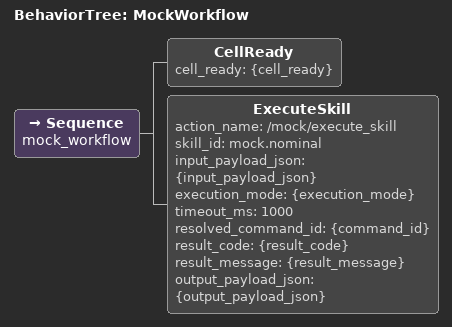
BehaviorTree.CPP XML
<root BTCPP_format="4" main_tree_to_execute="MockWorkflow">
  <BehaviorTree ID="MockWorkflow">
    <Sequence name="mock_workflow">
      <CellReady cell_ready="{cell_ready}"/>
      <ExecuteSkill
        action_name="/mock/execute_skill"
        skill_id="mock.nominal"
        input_payload_json="{input_payload_json}"
        execution_mode="{execution_mode}"
        timeout_ms="1000"
        resolved_command_id="{command_id}"
        result_code="{result_code}"
        result_message="{result_message}"
        output_payload_json="{output_payload_json}"/>
    </Sequence>
  </BehaviorTree>
</root>
